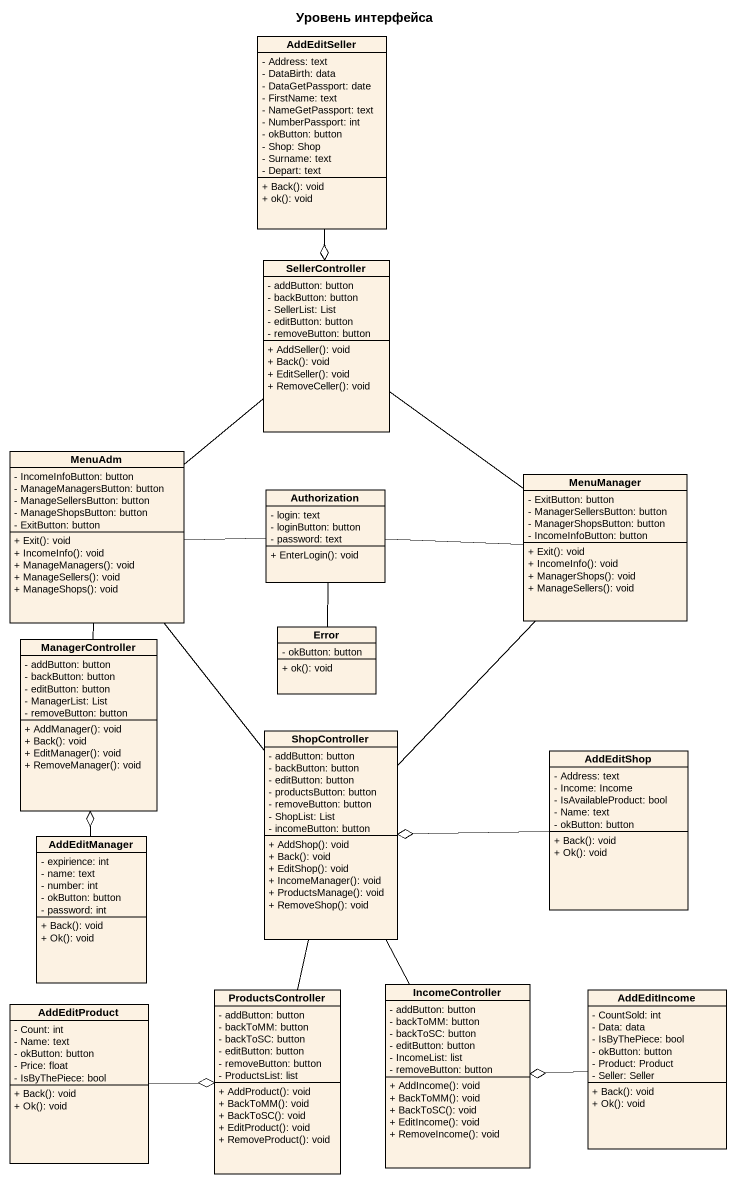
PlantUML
@startuml
title Уровень интерфейса
hide circle
hide empty members
skinparam classAttributeIconSize 0
class AddEditSeller {
  - Address: text
  - DataBirth: data
  - DataGetPassport: date
  - FirstName: text
  - NameGetPassport: text
  - NumberPassport: int
  - okButton: button
  - Shop: Shop
  - Surname: text
  - Depart: text
  + Back(): void
  + ok(): void
}
class SellerController {
  - addButton: button
  - backButton: button
  - SellerList: List
  - editButton: button
  - removeButton: button
  + AddSeller(): void
  + Back(): void
  + EditSeller(): void
  + RemoveCeller(): void
}
class MenuAdm {
  - IncomeInfoButton: button
  - ManageManagersButton: button
  - ManageSellersButton: button
  - ManageShopsButton: button
  - ExitButton: button
  + Exit(): void
  + IncomeInfo(): void
  + ManageManagers(): void
  + ManageSellers(): void
  + ManageShops(): void
}
class Authorization {
  - login: text
  - loginButton: button
  - password: text
  + EnterLogin(): void
}
class MenuManager {
  - ExitButton: button
  - ManagerSellersButton: button
  - ManagerShopsButton: button
  - IncomeInfoButton: button
  + Exit(): void
  + IncomeInfo(): void
  + ManagerShops(): void
  + ManageSellers(): void
}
class ManagerController {
  - addButton: button
  - backButton: button
  - editButton: button
  - ManagerList: List
  - removeButton: button
  + AddManager(): void
  + Back(): void
  + EditManager(): void
  + RemoveManager(): void
}
class Error {
  - okButton: button
  + ok(): void
}
class ShopController {
  - addButton: button
  - backButton: button
  - editButton: button
  - productsButton: button
  - removeButton: button
  - ShopList: List
  - incomeButton: button
  + AddShop(): void
  + Back(): void
  + EditShop(): void
  + IncomeManager(): void
  + ProductsManage(): void
  + RemoveShop(): void
}
class AddEditShop {
  - Address: text
  - Income: Income
  - IsAvailableProduct: bool
  - Name: text
  - okButton: button
  + Back(): void
  + Ok(): void
}
class AddEditManager {
  - expirience: int
  - name: text
  - number: int
  - okButton: button
  - password: int
  + Back(): void
  + Ok(): void
}
class IncomeController {
  - addButton: button
  - backToMM: button
  - backToSC: button
  - editButton: button
  - IncomeList: list
  - removeButton: button
  + AddIncome(): void
  + BackToMM(): void
  + BackToSC(): void
  + EditIncome(): void
  + RemoveIncome(): void
}
class AddEditProduct {
  - Count: int
  - Name: text
  - okButton: button
  - Price: float
  - IsByThePiece: bool
  + Back(): void
  + Ok(): void
}
class ProductsController {
  - addButton: button
  - backToMM: button
  - backToSC: button
  - editButton: button
  - removeButton: button
  - ProductsList: list
  + AddProduct(): void
  + BackToMM(): void
  + BackToSC(): void
  + EditProduct(): void
  + RemoveProduct(): void
}
class AddEditIncome {
  - CountSold: int
  - Data: data
  - IsByThePiece: bool
  - okButton: button
  - Product: Product
  - Seller: Seller
  + Back(): void
  + Ok(): void
}
AddEditSeller --o SellerController
SellerController -- MenuManager
MenuAdm -up- SellerController
MenuAdm -right- Authorization
MenuAdm -- ManagerController
Authorization -right- MenuManager
Authorization -- Error
MenuManager -- ShopController
ShopController -up- MenuAdm
ShopController -- IncomeController
ShopController -- ProductsController
AddEditShop -left-o ShopController
AddEditManager -up-o ManagerController
AddEditProduct -right-o ProductsController
AddEditIncome -left-o IncomeController
@enduml
